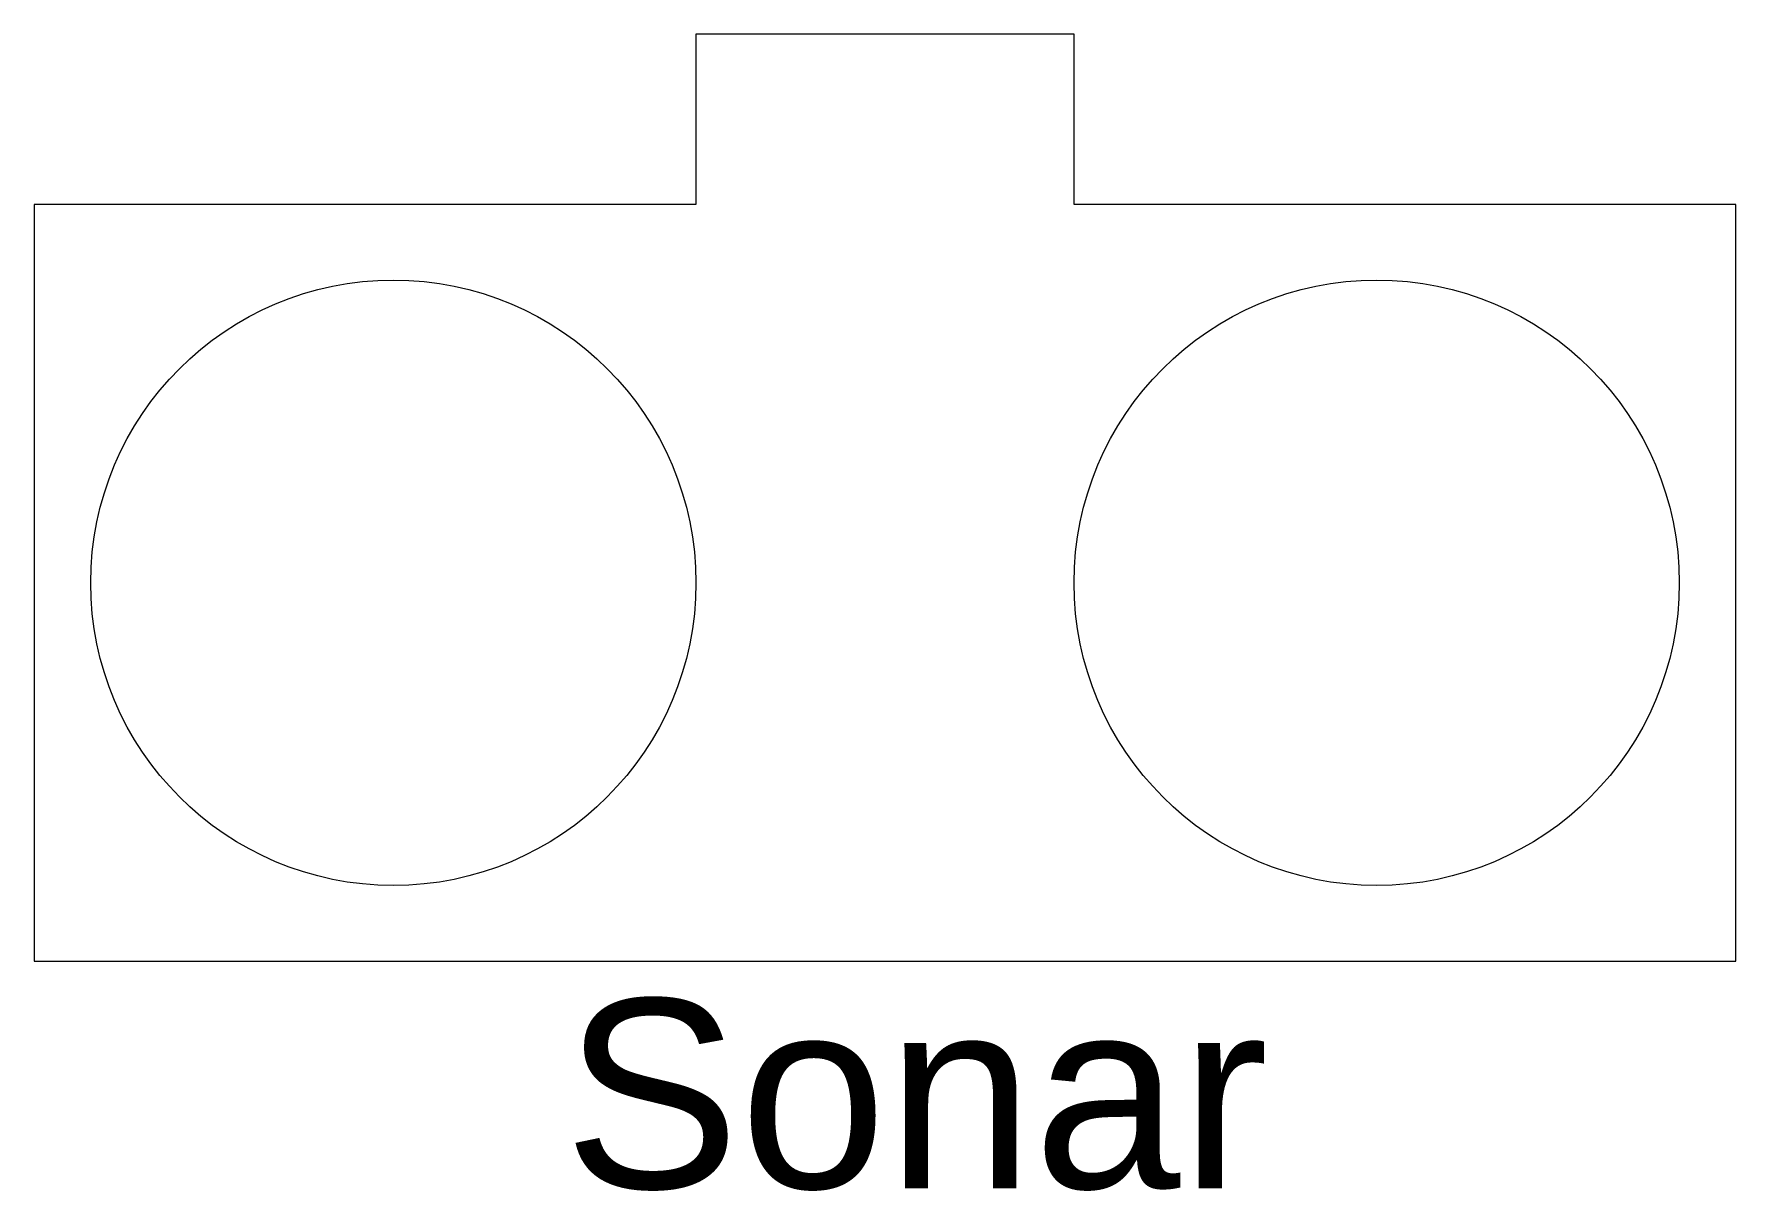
# Model space of a CAD drawing. Header units: millimetres. Extents: x 0 to 45, y -6.1 to 24.5.
import ezdxf

# ---------------------------------------------------------------- set-up
doc = ezdxf.new("R2010")
doc.units = ezdxf.units.MM
for name, color, linetype, lineweight, true_color in [('Anotaciones', 4, 'Continuous', 0, 0x00ffff), ('Corte', 3, 'Continuous', 0, 0x00ff00), ('Grabado Superficial', 7, 'Continuous', 0, 0xffffff)]:
    doc.layers.add(name, color=color, linetype=linetype, lineweight=lineweight, true_color=true_color)
doc.styles.add('textstyle0', font='')
doc.styles.get('textstyle0').set_extended_font_data('Arial')

msp = doc.modelspace()

# ---------------------------------------------------------------- linework, layer by layer
at = {"layer": 'Corte'}
for centre in [(9.5, 10), (35.5, 10)]:
    msp.add_circle(centre, 8, dxfattribs=at)
at = {"layer": 'Grabado Superficial'}
msp.add_lwpolyline([(17.5, 20), (0, 20), (0, 0), (45, 0), (45, 20), (27.5, 20), (27.5, 24.5), (17.5, 24.5), (17.5, 20)], dxfattribs=at)

# ---------------------------------------------------------------- texts
at = {"layer": 'Anotaciones', "insert": (14, -1), "char_height": 1, "attachment_point": 1, "style": 'textstyle0'}
msp.add_mtext('\\H5;Sonar', dxfattribs=at)

doc.saveas('drawing.dxf')
